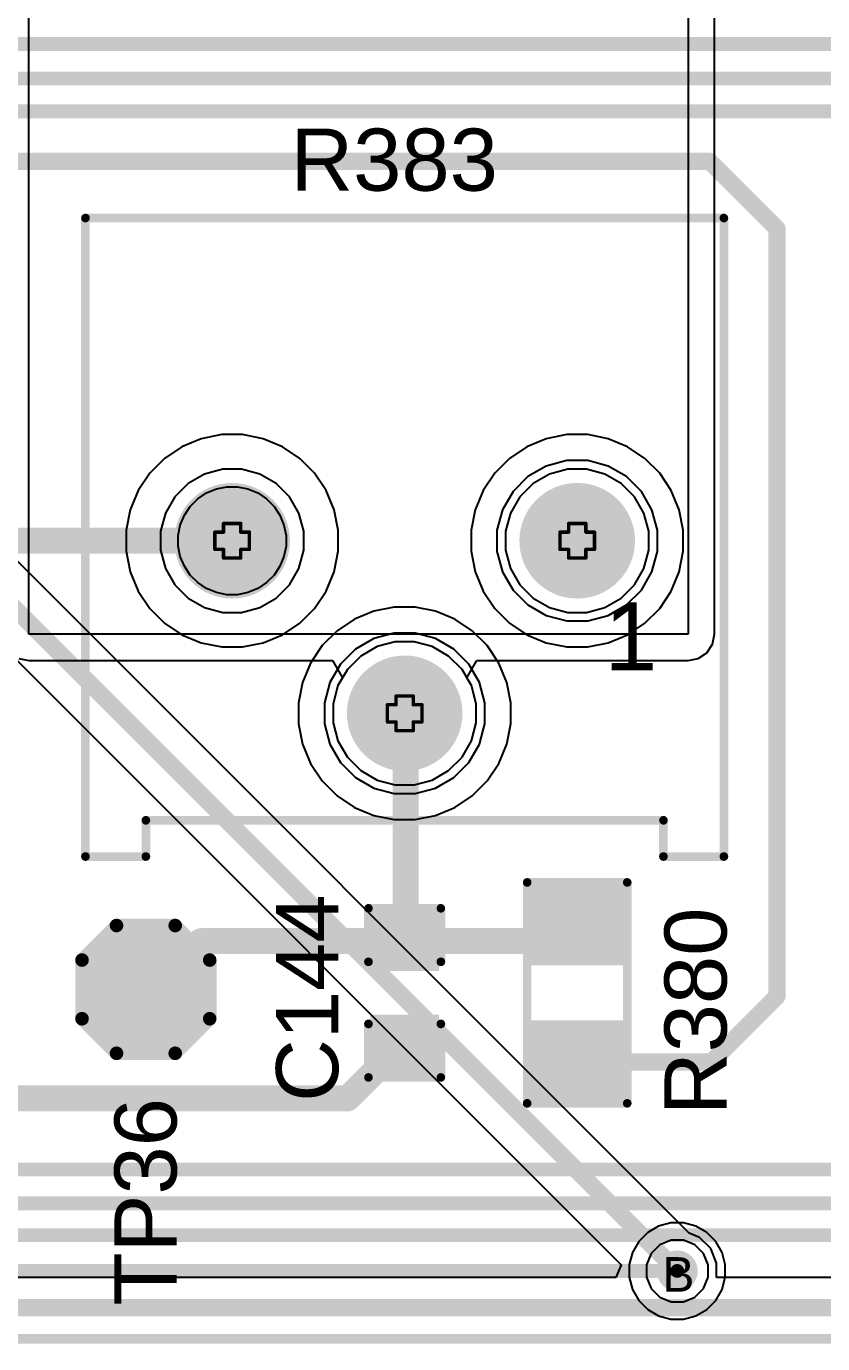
# Model space of a CAD drawing. Header units: inches. Extents: x 0 to 5379, y 0 to 5429.
# Drawn here: x 256.54 to 268.26, y 110.28 to 129.67 of the extents above; entities that cross this region are included whole.
import ezdxf

# ---------------------------------------------------------------- set-up
doc = ezdxf.new("R2010")
doc.units = ezdxf.units.IN
for name, color, linetype in [('Bottom Layer', 5, 'Continuous'), ('Bottom Solder', 6, 'Continuous'), ('Drill Drawing', 1, 'Continuous'), ('GND01', 16, 'Continuous'), ('GND02', 76, 'Continuous'), ('Multi-Layer', 9, 'Continuous'), ('Pad Holes', 156, 'Continuous'), ('PWR', 156, 'Continuous'), ('SIG 01', 90, 'Continuous'), ('Top Layer', 1, 'Continuous'), ('Top Overlay', 2, 'Continuous'), ('Top Paste', 8, 'Continuous'), ('Top Solder', 216, 'Continuous'), ('Via Holes', 16, 'Continuous')]:
    doc.layers.add(name, color=color, linetype=linetype)
doc.styles.add('Arial', font='', dxfattribs={"height": 0.2})
doc.styles.get('Arial').set_extended_font_data('Arial')

# ---------------------------------------------------------------- blocks, each defined once
blk = doc.blocks.new('T__________163')
at = {"layer": 'Top Layer'}
blk.add_hatch(color=1, dxfattribs=at).paths.add_polyline_path([(0.381, 0.762), (-0.381, 0.762), (-0.762, 0.381), (-0.762, -0.381), (-0.381, -0.762), (0.381, -0.762), (0.762, -0.381), (0.762, 0.381)])
at = {"layer": 'Top Paste'}
blk.add_hatch(color=8, dxfattribs=at).paths.add_polyline_path([(0.381, 0.762), (-0.381, 0.762), (-0.762, 0.381), (-0.762, -0.381), (-0.381, -0.762), (0.381, -0.762), (0.762, -0.381), (0.762, 0.381)])
at = {"layer": 'Top Solder'}
blk.add_hatch(color=216, dxfattribs=at).paths.add_polyline_path([(0.432, 0.864), (-0.432, 0.864), (-0.864, 0.432), (-0.864, -0.432), (-0.432, -0.864), (0.432, -0.864), (0.864, -0.432), (0.864, 0.432)])
at = {"layer": 'Top Overlay'}
for points in [[(-0.432, 0.94, 0.2, 0.2, 0), (-0.94, 0.432, 0.2, 0.2, 0)], [(-0.432, 0.94, 0.2, 0.2, 0), (0.432, 0.94, 0.2, 0.2, 0)], [(0.432, 0.94, 0.2, 0.2, 0), (0.94, 0.432, 0.2, 0.2, 0)], [(-0.94, 0.432, 0.2, 0.2, 0), (-0.94, -0.432, 0.2, 0.2, 0)], [(0.94, 0.432, 0.2, 0.2, 0), (0.94, -0.432, 0.2, 0.2, 0)], [(-0.94, -0.432, 0.2, 0.2, 0), (-0.432, -0.94, 0.2, 0.2, 0)], [(0.94, -0.432, 0.2, 0.2, 0), (0.432, -0.94, 0.2, 0.2, 0)], [(-0.432, -0.94, 0.2, 0.2, 0), (0.432, -0.94, 0.2, 0.2, 0)]]:
    blk.add_lwpolyline(points, format="xyseb", dxfattribs=at)
for points in [[(-0.482, 0.94, 0.1, 0.1, 1), (-0.382, 0.94, 0.1, 0.1, 1)], [(-0.482, 0.94, 0.1, 0.1, 1), (-0.382, 0.94, 0.1, 0.1, 1)], [(0.382, 0.94, 0.1, 0.1, 1), (0.482, 0.94, 0.1, 0.1, 1)], [(0.382, 0.94, 0.1, 0.1, 1), (0.482, 0.94, 0.1, 0.1, 1)], [(-0.99, 0.432, 0.1, 0.1, 1), (-0.89, 0.432, 0.1, 0.1, 1)], [(-0.99, 0.432, 0.1, 0.1, 1), (-0.89, 0.432, 0.1, 0.1, 1)], [(0.89, 0.432, 0.1, 0.1, 1), (0.99, 0.432, 0.1, 0.1, 1)], [(0.89, 0.432, 0.1, 0.1, 1), (0.99, 0.432, 0.1, 0.1, 1)], [(-0.99, -0.432, 0.1, 0.1, 1), (-0.89, -0.432, 0.1, 0.1, 1)], [(-0.99, -0.432, 0.1, 0.1, 1), (-0.89, -0.432, 0.1, 0.1, 1)], [(0.89, -0.432, 0.1, 0.1, 1), (0.99, -0.432, 0.1, 0.1, 1)], [(0.89, -0.432, 0.1, 0.1, 1), (0.99, -0.432, 0.1, 0.1, 1)], [(-0.482, -0.94, 0.1, 0.1, 1), (-0.382, -0.94, 0.1, 0.1, 1)], [(-0.482, -0.94, 0.1, 0.1, 1), (-0.382, -0.94, 0.1, 0.1, 1)], [(0.382, -0.94, 0.1, 0.1, 1), (0.482, -0.94, 0.1, 0.1, 1)], [(0.382, -0.94, 0.1, 0.1, 1), (0.482, -0.94, 0.1, 0.1, 1)]]:
    blk.add_lwpolyline(points, format="xyseb", close=True, dxfattribs=at)
blk = doc.blocks.new('3386P_1_104TLF_388')
at = {"layer": 'Bottom Layer'}
h = blk.add_hatch(color=5, dxfattribs=at)
edge = h.paths.add_edge_path()
edge.add_arc((-2.54, 1.27), 0.8, 0, 360)
h = blk.add_hatch(color=5, dxfattribs=at)
edge = h.paths.add_edge_path()
edge.add_arc((2.54, 1.27), 0.8, 0, 360)
h = blk.add_hatch(color=5, dxfattribs=at)
edge = h.paths.add_edge_path()
edge.add_arc((0, -1.27), 0.8, 0, 360)
at = {"layer": 'Bottom Solder'}
h = blk.add_hatch(color=6, dxfattribs=at)
edge = h.paths.add_edge_path()
edge.add_arc((-2.54, 1.27), 0.851, 0, 360)
h = blk.add_hatch(color=6, dxfattribs=at)
edge = h.paths.add_edge_path()
edge.add_arc((2.54, 1.27), 0.851, 0, 360)
h = blk.add_hatch(color=6, dxfattribs=at)
edge = h.paths.add_edge_path()
edge.add_arc((0, -1.27), 0.851, 0, 360)
at = {"layer": 'GND01'}
h = blk.add_hatch(color=16, dxfattribs=at)
edge = h.paths.add_edge_path()
edge.add_arc((-2.54, 1.27), 0.8, 0, 360)
h = blk.add_hatch(color=16, dxfattribs=at)
edge = h.paths.add_edge_path()
edge.add_arc((2.54, 1.27), 0.8, 0, 360)
h = blk.add_hatch(color=16, dxfattribs=at)
edge = h.paths.add_edge_path()
edge.add_arc((0, -1.27), 0.8, 0, 360)
at = {"layer": 'GND02'}
h = blk.add_hatch(color=76, dxfattribs=at)
edge = h.paths.add_edge_path()
edge.add_arc((-2.54, 1.27), 0.8, 0, 360)
h = blk.add_hatch(color=76, dxfattribs=at)
edge = h.paths.add_edge_path()
edge.add_arc((2.54, 1.27), 0.8, 0, 360)
h = blk.add_hatch(color=76, dxfattribs=at)
edge = h.paths.add_edge_path()
edge.add_arc((0, -1.27), 0.8, 0, 360)
at = {"layer": 'Multi-Layer'}
h = blk.add_hatch(color=9, dxfattribs=at)
edge = h.paths.add_edge_path()
edge.add_arc((-2.54, 1.27), 0.8, 0, 360)
h = blk.add_hatch(color=9, dxfattribs=at)
edge = h.paths.add_edge_path()
edge.add_arc((2.54, 1.27), 0.8, 0, 360)
h = blk.add_hatch(color=9, dxfattribs=at)
edge = h.paths.add_edge_path()
edge.add_arc((0, -1.27), 0.8, 0, 360)
at = {"layer": 'Pad Holes'}
h = blk.add_hatch(color=7, dxfattribs=at)
edge = h.paths.add_edge_path()
edge.add_arc((-2.54, 1.27), 0.5, 0, 360)
h = blk.add_hatch(color=7, dxfattribs=at)
edge = h.paths.add_edge_path()
edge.add_arc((2.54, 1.27), 0.5, 0, 360)
h = blk.add_hatch(color=7, dxfattribs=at)
edge = h.paths.add_edge_path()
edge.add_arc((0, -1.27), 0.5, 0, 360)
at = {"layer": 'PWR'}
h = blk.add_hatch(color=156, dxfattribs=at)
edge = h.paths.add_edge_path()
edge.add_arc((-2.54, 1.27), 0.8, 0, 360)
h = blk.add_hatch(color=156, dxfattribs=at)
edge = h.paths.add_edge_path()
edge.add_arc((2.54, 1.27), 0.8, 0, 360)
h = blk.add_hatch(color=156, dxfattribs=at)
edge = h.paths.add_edge_path()
edge.add_arc((0, -1.27), 0.8, 0, 360)
at = {"layer": 'SIG 01'}
h = blk.add_hatch(color=90, dxfattribs=at)
edge = h.paths.add_edge_path()
edge.add_arc((-2.54, 1.27), 0.8, 0, 360)
h = blk.add_hatch(color=90, dxfattribs=at)
edge = h.paths.add_edge_path()
edge.add_arc((2.54, 1.27), 0.8, 0, 360)
h = blk.add_hatch(color=90, dxfattribs=at)
edge = h.paths.add_edge_path()
edge.add_arc((0, -1.27), 0.8, 0, 360)
at = {"layer": 'Top Layer'}
h = blk.add_hatch(color=1, dxfattribs=at)
edge = h.paths.add_edge_path()
edge.add_arc((-2.54, 1.27), 0.8, 0, 360)
h = blk.add_hatch(color=1, dxfattribs=at)
edge = h.paths.add_edge_path()
edge.add_arc((2.54, 1.27), 0.8, 0, 360)
h = blk.add_hatch(color=1, dxfattribs=at)
edge = h.paths.add_edge_path()
edge.add_arc((0, -1.27), 0.8, 0, 360)
at = {"layer": 'Top Solder'}
h = blk.add_hatch(color=216, dxfattribs=at)
edge = h.paths.add_edge_path()
edge.add_arc((-2.54, 1.27), 0.851, 0, 360)
h = blk.add_hatch(color=216, dxfattribs=at)
edge = h.paths.add_edge_path()
edge.add_arc((2.54, 1.27), 0.851, 0, 360)
h = blk.add_hatch(color=216, dxfattribs=at)
edge = h.paths.add_edge_path()
edge.add_arc((0, -1.27), 0.851, 0, 360)
at = {"layer": 'Top Overlay'}
for points in [[(-4.699, -3.378, 0.127, 0.127, 0), (-4.699, 6.02, 0.127, 0.127, 0)], [(-4.699, 6.02, 0.127, 0.127, 0), (4.699, 6.02, 0.127, 0.127, 0)], [(4.699, -3.378, 0.127, 0.127, 0), (4.699, 6.02, 0.127, 0.127, 0)], [(-3.81, -2.845, 0.127, 0.127, 0), (3.81, -2.845, 0.127, 0.127, 0)], [(-3.81, -3.378, 0.127, 0.127, 0), (-3.81, -2.845, 0.127, 0.127, 0)], [(3.81, -3.378, 0.127, 0.127, 0), (3.81, -2.845, 0.127, 0.127, 0)], [(-4.699, -3.378, 0.127, 0.127, 0), (-3.81, -3.378, 0.127, 0.127, 0)], [(3.81, -3.378, 0.127, 0.127, 0), (4.699, -3.378, 0.127, 0.127, 0)]]:
    blk.add_lwpolyline(points, format="xyseb", dxfattribs=at)
for points in [[(-4.731, 6.02, 0.0635, 0.0635, 1), (-4.667, 6.02, 0.0635, 0.0635, 1)], [(-4.731, 6.02, 0.0635, 0.0635, 1), (-4.667, 6.02, 0.0635, 0.0635, 1)], [(4.667, 6.02, 0.0635, 0.0635, 1), (4.731, 6.02, 0.0635, 0.0635, 1)], [(4.667, 6.02, 0.0635, 0.0635, 1), (4.731, 6.02, 0.0635, 0.0635, 1)], [(-3.842, -2.845, 0.0635, 0.0635, 1), (-3.778, -2.845, 0.0635, 0.0635, 1)], [(-3.842, -2.845, 0.0635, 0.0635, 1), (-3.778, -2.845, 0.0635, 0.0635, 1)], [(3.778, -2.845, 0.0635, 0.0635, 1), (3.842, -2.845, 0.0635, 0.0635, 1)], [(3.778, -2.845, 0.0635, 0.0635, 1), (3.842, -2.845, 0.0635, 0.0635, 1)], [(-4.731, -3.378, 0.0635, 0.0635, 1), (-4.667, -3.378, 0.0635, 0.0635, 1)], [(-4.731, -3.378, 0.0635, 0.0635, 1), (-4.667, -3.378, 0.0635, 0.0635, 1)], [(-3.842, -3.378, 0.0635, 0.0635, 1), (-3.778, -3.378, 0.0635, 0.0635, 1)], [(-3.842, -3.378, 0.0635, 0.0635, 1), (-3.778, -3.378, 0.0635, 0.0635, 1)], [(3.778, -3.378, 0.0635, 0.0635, 1), (3.842, -3.378, 0.0635, 0.0635, 1)], [(3.778, -3.378, 0.0635, 0.0635, 1), (3.842, -3.378, 0.0635, 0.0635, 1)], [(4.667, -3.378, 0.0635, 0.0635, 1), (4.731, -3.378, 0.0635, 0.0635, 1)], [(4.667, -3.378, 0.0635, 0.0635, 1), (4.731, -3.378, 0.0635, 0.0635, 1)]]:
    blk.add_lwpolyline(points, format="xyseb", close=True, dxfattribs=at)
at = {"layer": 'Top Overlay', "style": 'Arial'}
blk.add_text('1', height=1, dxfattribs=at).set_placement((2.943, -0.638))
blk = doc.blocks.new('R___0805_391')
at = {"layer": 'Top Layer'}
for points in [[(-1.524, 0.635), (-0.508, 0.635), (-0.508, -0.635), (-1.524, -0.635)], [(0.508, 0.635), (1.524, 0.635), (1.524, -0.635), (0.508, -0.635)]]:
    blk.add_hatch(color=1, dxfattribs=at).paths.add_polyline_path(points)
at = {"layer": 'Top Paste'}
for points in [[(-1.524, 0.635), (-0.508, 0.635), (-0.508, -0.635), (-1.524, -0.635)], [(0.508, 0.635), (1.524, 0.635), (1.524, -0.635), (0.508, -0.635)]]:
    blk.add_hatch(color=8, dxfattribs=at).paths.add_polyline_path(points)
at = {"layer": 'Top Solder'}
for points in [[(-1.6256, 0.7366), (-0.4064, 0.7366), (-0.4064, -0.7366), (-1.6256, -0.7366)], [(0.4064, 0.7366), (1.6256, 0.7366), (1.6256, -0.7366), (0.4064, -0.7366)]]:
    blk.add_hatch(color=216, dxfattribs=at).paths.add_polyline_path(points)
at = {"layer": 'Top Overlay'}
for points in [[(-1.6256, 0.7366, 0.127, 0.127, 0), (1.6256, 0.7366, 0.127, 0.127, 0)], [(-1.6256, 0.7366, 0.127, 0.127, 0), (-1.6256, -0.7366, 0.127, 0.127, 0)], [(1.6256, 0.7366, 0.127, 0.127, 0), (1.6256, -0.7366, 0.127, 0.127, 0)], [(-1.6256, -0.7366, 0.127, 0.127, 0), (1.6256, -0.7366, 0.127, 0.127, 0)]]:
    blk.add_lwpolyline(points, format="xyseb", dxfattribs=at)
for points in [[(-1.65735, 0.7366, 0.0635, 0.0635, 1), (-1.59385, 0.7366, 0.0635, 0.0635, 1)], [(-1.65735, 0.7366, 0.0635, 0.0635, 1), (-1.59385, 0.7366, 0.0635, 0.0635, 1)], [(1.59385, 0.7366, 0.0635, 0.0635, 1), (1.65735, 0.7366, 0.0635, 0.0635, 1)], [(1.59385, 0.7366, 0.0635, 0.0635, 1), (1.65735, 0.7366, 0.0635, 0.0635, 1)], [(-1.65735, -0.7366, 0.0635, 0.0635, 1), (-1.59385, -0.7366, 0.0635, 0.0635, 1)], [(-1.65735, -0.7366, 0.0635, 0.0635, 1), (-1.59385, -0.7366, 0.0635, 0.0635, 1)], [(1.59385, -0.7366, 0.0635, 0.0635, 1), (1.65735, -0.7366, 0.0635, 0.0635, 1)], [(1.59385, -0.7366, 0.0635, 0.0635, 1), (1.65735, -0.7366, 0.0635, 0.0635, 1)]]:
    blk.add_lwpolyline(points, format="xyseb", close=True, dxfattribs=at)
blk = doc.blocks.new('C___0603_983')
at = {"layer": 'Top Layer'}
for points in [[(-0.381, 0.445), (-0.381, -0.445), (-1.143, -0.445), (-1.143, 0.445)], [(1.143, 0.445), (1.143, -0.445), (0.381, -0.445), (0.381, 0.445)]]:
    blk.add_hatch(color=1, dxfattribs=at).paths.add_polyline_path(points)
at = {"layer": 'Top Paste'}
for points in [[(-0.381, 0.445), (-0.381, -0.445), (-1.143, -0.445), (-1.143, 0.445)], [(1.143, 0.445), (1.143, -0.445), (0.381, -0.445), (0.381, 0.445)]]:
    blk.add_hatch(color=8, dxfattribs=at).paths.add_polyline_path(points)
at = {"layer": 'Top Solder'}
for points in [[(-0.321, 0.504), (-0.321, -0.504), (-1.203, -0.504), (-1.203, 0.504)], [(1.203, 0.504), (1.203, -0.504), (0.321, -0.504), (0.321, 0.504)]]:
    blk.add_hatch(color=216, dxfattribs=at).paths.add_polyline_path(points)
at = {"layer": 'Top Overlay'}
for points in [[(-1.245, 0.533, 0.127, 0.127, 0), (-0.457, 0.533, 0.127, 0.127, 0)], [(-1.245, 0.533, 0.127, 0.127, 0), (-1.245, -0.533, 0.127, 0.127, 0)], [(0.457, 0.533, 0.127, 0.127, 0), (1.245, 0.533, 0.127, 0.127, 0)], [(1.245, 0.533, 0.127, 0.127, 0), (1.245, -0.533, 0.127, 0.127, 0)], [(-1.245, -0.533, 0.127, 0.127, 0), (-0.457, -0.533, 0.127, 0.127, 0)], [(0.457, -0.533, 0.127, 0.127, 0), (1.245, -0.533, 0.127, 0.127, 0)]]:
    blk.add_lwpolyline(points, format="xyseb", dxfattribs=at)
for points in [[(-1.276, 0.533, 0.0635, 0.0635, 1), (-1.213, 0.533, 0.0635, 0.0635, 1)], [(-1.276, 0.533, 0.0635, 0.0635, 1), (-1.213, 0.533, 0.0635, 0.0635, 1)], [(-0.489, 0.533, 0.0635, 0.0635, 1), (-0.425, 0.533, 0.0635, 0.0635, 1)], [(0.425, 0.533, 0.0635, 0.0635, 1), (0.489, 0.533, 0.0635, 0.0635, 1)], [(1.213, 0.533, 0.0635, 0.0635, 1), (1.276, 0.533, 0.0635, 0.0635, 1)], [(1.213, 0.533, 0.0635, 0.0635, 1), (1.276, 0.533, 0.0635, 0.0635, 1)], [(-1.276, -0.533, 0.0635, 0.0635, 1), (-1.213, -0.533, 0.0635, 0.0635, 1)], [(-1.276, -0.533, 0.0635, 0.0635, 1), (-1.213, -0.533, 0.0635, 0.0635, 1)], [(-0.489, -0.533, 0.0635, 0.0635, 1), (-0.425, -0.533, 0.0635, 0.0635, 1)], [(0.425, -0.533, 0.0635, 0.0635, 1), (0.489, -0.533, 0.0635, 0.0635, 1)], [(1.213, -0.533, 0.0635, 0.0635, 1), (1.276, -0.533, 0.0635, 0.0635, 1)], [(1.213, -0.533, 0.0635, 0.0635, 1), (1.276, -0.533, 0.0635, 0.0635, 1)]]:
    blk.add_lwpolyline(points, format="xyseb", close=True, dxfattribs=at)

msp = doc.modelspace()

# ---------------------------------------------------------------- hatches: boundary and pattern name
at = {"layer": 'Bottom Layer'}
h = msp.add_hatch(color=5, dxfattribs=at)
edge = h.paths.add_edge_path()
edge.add_arc((266.12, 111.354), 0.2, 0, 360)
at = {"layer": 'Bottom Solder'}
h = msp.add_hatch(color=6, dxfattribs=at)
edge = h.paths.add_edge_path()
edge.add_arc((266.12, 111.354), 0.302, 0, 360)
at = {"layer": 'GND01'}
h = msp.add_hatch(color=16, dxfattribs=at)
edge = h.paths.add_edge_path()
edge.add_arc((266.12, 111.354), 0.2, 0, 360)
at = {"layer": 'GND02'}
h = msp.add_hatch(color=76, dxfattribs=at)
edge = h.paths.add_edge_path()
edge.add_arc((266.12, 111.354), 0.2, 0, 360)
at = {"layer": 'PWR'}
h = msp.add_hatch(color=156, dxfattribs=at)
edge = h.paths.add_edge_path()
edge.add_arc((266.12, 111.354), 0.2, 0, 360)
at = {"layer": 'SIG 01'}
h = msp.add_hatch(color=90, dxfattribs=at)
edge = h.paths.add_edge_path()
edge.add_arc((266.12, 111.354), 0.2, 0, 360)
at = {"layer": 'Top Layer'}
h = msp.add_hatch(color=1, dxfattribs=at)
edge = h.paths.add_edge_path()
edge.add_arc((266.12, 111.354), 0.2, 0, 360)
at = {"layer": 'Top Solder'}
h = msp.add_hatch(color=216, dxfattribs=at)
edge = h.paths.add_edge_path()
edge.add_arc((266.12, 111.354), 0.302, 0, 360)
at = {"layer": 'Via Holes'}
h = msp.add_hatch(color=7, dxfattribs=at)
edge = h.paths.add_edge_path()
edge.add_arc((266.12, 111.354), 0.1, 0, 360)

# ---------------------------------------------------------------- linework, layer by layer
at = {"layer": 'Bottom Layer'}
for p, q in [((259.113, 123.604), (258.828, 123.486)), ((259.414, 123.664), (259.113, 123.604)), ((259.722, 123.664), (259.414, 123.664)), ((260.024, 123.604), (259.722, 123.664)), ((260.308, 123.486), (260.024, 123.604)), ((264.193, 123.604), (263.908, 123.486)), ((264.494, 123.664), (264.193, 123.604)), ((264.802, 123.664), (264.494, 123.664)), ((265.104, 123.604), (264.802, 123.664)), ((265.388, 123.486), (265.104, 123.604)), ((258.828, 123.486), (258.573, 123.315)), ((260.564, 123.315), (260.308, 123.486)), ((263.908, 123.486), (263.653, 123.315)), ((265.644, 123.315), (265.388, 123.486)), ((258.573, 123.315), (258.355, 123.098)), ((260.782, 123.098), (260.564, 123.315)), ((263.653, 123.315), (263.435, 123.098)), ((265.862, 123.098), (265.644, 123.315)), ((258.355, 123.098), (258.184, 122.842)), ((260.952, 122.842), (260.782, 123.098)), ((263.435, 123.098), (263.264, 122.842)), ((266.032, 122.842), (265.862, 123.098)), ((258.184, 122.842), (258.066, 122.557)), ((259.062, 122.718), (259.192, 122.805)), ((259.192, 122.805), (259.337, 122.865)), ((259.337, 122.865), (259.49, 122.895)), ((259.49, 122.895), (259.646, 122.895)), ((259.646, 122.895), (259.8, 122.865)), ((259.8, 122.865), (259.944, 122.805)), ((259.944, 122.805), (260.074, 122.718)), ((261.07, 122.557), (260.952, 122.842)), ((263.264, 122.842), (263.146, 122.557)), ((266.15, 122.557), (266.032, 122.842)), ((258.066, 122.557), (258.006, 122.256)), ((258.865, 122.478), (258.952, 122.608)), ((258.952, 122.608), (259.062, 122.718)), ((260.074, 122.718), (260.185, 122.608)), ((260.185, 122.608), (260.271, 122.478)), ((261.13, 122.256), (261.07, 122.557)), ((263.146, 122.557), (263.086, 122.256)), ((266.21, 122.256), (266.15, 122.557)), ((258.805, 122.333), (258.865, 122.478)), ((260.271, 122.478), (260.331, 122.333)), ((258.006, 122.256), (258.006, 121.948)), ((258.775, 122.18), (258.805, 122.333)), ((258.775, 122.024), (258.775, 122.18)), ((260.331, 122.333), (260.362, 122.18)), ((260.362, 122.18), (260.362, 122.024)), ((261.13, 121.948), (261.13, 122.256)), ((263.086, 122.256), (263.086, 121.948)), ((266.21, 121.948), (266.21, 122.256)), ((258.805, 121.87), (258.775, 122.024)), ((260.362, 122.024), (260.331, 121.87)), ((258.006, 121.948), (258.066, 121.646)), ((258.865, 121.726), (258.805, 121.87)), ((260.331, 121.87), (260.271, 121.726)), ((261.07, 121.646), (261.13, 121.948)), ((263.086, 121.948), (263.146, 121.646)), ((266.15, 121.646), (266.21, 121.948)), ((258.066, 121.646), (258.184, 121.362)), ((258.952, 121.596), (258.865, 121.726)), ((259.062, 121.486), (258.952, 121.596)), ((260.185, 121.596), (260.074, 121.486)), ((260.271, 121.726), (260.185, 121.596)), ((260.952, 121.362), (261.07, 121.646)), ((263.146, 121.646), (263.264, 121.362)), ((266.032, 121.362), (266.15, 121.646)), ((259.192, 121.399), (259.062, 121.486)), ((259.337, 121.339), (259.192, 121.399)), ((259.944, 121.399), (259.8, 121.339)), ((260.074, 121.486), (259.944, 121.399)), ((258.184, 121.362), (258.355, 121.106)), ((259.49, 121.308), (259.337, 121.339)), ((259.646, 121.308), (259.49, 121.308)), ((259.8, 121.339), (259.646, 121.308)), ((260.782, 121.106), (260.952, 121.362)), ((263.264, 121.362), (263.435, 121.106)), ((265.862, 121.106), (266.032, 121.362)), ((258.355, 121.106), (258.573, 120.889)), ((260.564, 120.889), (260.782, 121.106)), ((261.653, 121.064), (261.368, 120.946)), ((261.954, 121.124), (261.653, 121.064)), ((262.262, 121.124), (261.954, 121.124)), ((262.564, 121.064), (262.262, 121.124)), ((262.848, 120.946), (262.564, 121.064)), ((263.435, 121.106), (263.653, 120.889)), ((265.644, 120.889), (265.862, 121.106)), ((258.573, 120.889), (258.828, 120.718)), ((260.308, 120.718), (260.564, 120.889)), ((261.368, 120.946), (261.113, 120.775)), ((263.104, 120.775), (262.848, 120.946)), ((263.653, 120.889), (263.908, 120.718)), ((265.388, 120.718), (265.644, 120.889)), ((258.828, 120.718), (259.113, 120.6)), ((260.024, 120.6), (260.308, 120.718)), ((261.113, 120.775), (260.895, 120.558)), ((263.322, 120.558), (263.104, 120.775)), ((263.908, 120.718), (264.193, 120.6)), ((265.104, 120.6), (265.388, 120.718)), ((259.113, 120.6), (259.414, 120.54)), ((259.414, 120.54), (259.722, 120.54)), ((259.722, 120.54), (260.024, 120.6)), ((260.895, 120.558), (260.724, 120.302)), ((263.492, 120.302), (263.322, 120.558)), ((264.193, 120.6), (264.494, 120.54)), ((264.494, 120.54), (264.802, 120.54)), ((264.802, 120.54), (265.104, 120.6)), ((260.724, 120.302), (260.606, 120.017)), ((263.61, 120.017), (263.492, 120.302)), ((260.606, 120.017), (260.546, 119.716)), ((263.67, 119.716), (263.61, 120.017)), ((260.546, 119.716), (260.546, 119.408)), ((263.67, 119.408), (263.67, 119.716)), ((260.546, 119.408), (260.606, 119.106)), ((263.61, 119.106), (263.67, 119.408)), ((260.606, 119.106), (260.724, 118.822)), ((263.492, 118.822), (263.61, 119.106)), ((260.724, 118.822), (260.895, 118.566)), ((263.322, 118.566), (263.492, 118.822)), ((260.895, 118.566), (261.113, 118.349)), ((263.104, 118.349), (263.322, 118.566)), ((261.113, 118.349), (261.368, 118.178)), ((262.848, 118.178), (263.104, 118.349)), ((261.368, 118.178), (261.653, 118.06)), ((262.564, 118.06), (262.848, 118.178)), ((261.653, 118.06), (261.954, 118)), ((261.954, 118), (262.262, 118)), ((262.262, 118), (262.564, 118.06)), ((265.686, 111.92), (265.554, 111.788)), ((265.847, 112.013), (265.686, 111.92)), ((266.027, 112.062), (265.847, 112.013)), ((266.214, 112.062), (266.027, 112.062)), ((266.394, 112.013), (266.214, 112.062)), ((266.555, 111.92), (266.394, 112.013)), ((266.687, 111.788), (266.555, 111.92)), ((265.554, 111.788), (265.461, 111.627)), ((266.78, 111.627), (266.687, 111.788)), ((265.461, 111.627), (265.412, 111.447)), ((266.828, 111.447), (266.78, 111.627)), ((265.412, 111.447), (265.412, 111.26)), ((266.828, 111.26), (266.828, 111.447)), ((265.412, 111.26), (265.461, 111.08)), ((266.78, 111.08), (266.828, 111.26)), ((265.461, 111.08), (265.554, 110.919)), ((265.554, 110.919), (265.686, 110.787)), ((266.555, 110.787), (266.687, 110.919)), ((266.687, 110.919), (266.78, 111.08)), ((265.686, 110.787), (265.847, 110.694)), ((266.394, 110.694), (266.555, 110.787)), ((265.847, 110.694), (266.027, 110.646)), ((266.027, 110.646), (266.214, 110.646)), ((266.214, 110.646), (266.394, 110.694))]:
    msp.add_line(p, q, dxfattribs=at)
at = {"layer": 'Drill Drawing'}
for points in [[(259.441, 122.229, 0.0508, 0.0508, 0), (259.441, 122.356, 0.0508, 0.0508, 0)], [(259.441, 122.356, 0.0508, 0.0508, 0), (259.695, 122.356, 0.0508, 0.0508, 0)], [(259.695, 122.229, 0.0508, 0.0508, 0), (259.695, 122.356, 0.0508, 0.0508, 0)], [(264.521, 122.229, 0.0508, 0.0508, 0), (264.521, 122.356, 0.0508, 0.0508, 0)], [(264.521, 122.356, 0.0508, 0.0508, 0), (264.775, 122.356, 0.0508, 0.0508, 0)], [(264.775, 122.229, 0.0508, 0.0508, 0), (264.775, 122.356, 0.0508, 0.0508, 0)], [(259.314, 121.975, 0.0508, 0.0508, 0), (259.314, 122.229, 0.0508, 0.0508, 0)], [(259.314, 122.229, 0.0508, 0.0508, 0), (259.441, 122.229, 0.0508, 0.0508, 0)], [(259.695, 122.229, 0.0508, 0.0508, 0), (259.822, 122.229, 0.0508, 0.0508, 0)], [(259.822, 121.975, 0.0508, 0.0508, 0), (259.822, 122.229, 0.0508, 0.0508, 0)], [(264.394, 121.975, 0.0508, 0.0508, 0), (264.394, 122.229, 0.0508, 0.0508, 0)], [(264.394, 122.229, 0.0508, 0.0508, 0), (264.521, 122.229, 0.0508, 0.0508, 0)], [(264.775, 122.229, 0.0508, 0.0508, 0), (264.902, 122.229, 0.0508, 0.0508, 0)], [(264.902, 121.975, 0.0508, 0.0508, 0), (264.902, 122.229, 0.0508, 0.0508, 0)], [(259.314, 121.975, 0.0508, 0.0508, 0), (259.441, 121.975, 0.0508, 0.0508, 0)], [(259.441, 121.848, 0.0508, 0.0508, 0), (259.441, 121.975, 0.0508, 0.0508, 0)], [(259.695, 121.975, 0.0508, 0.0508, 0), (259.822, 121.975, 0.0508, 0.0508, 0)], [(259.695, 121.848, 0.0508, 0.0508, 0), (259.695, 121.975, 0.0508, 0.0508, 0)], [(264.394, 121.975, 0.0508, 0.0508, 0), (264.521, 121.975, 0.0508, 0.0508, 0)], [(264.521, 121.848, 0.0508, 0.0508, 0), (264.521, 121.975, 0.0508, 0.0508, 0)], [(264.775, 121.975, 0.0508, 0.0508, 0), (264.902, 121.975, 0.0508, 0.0508, 0)], [(264.775, 121.848, 0.0508, 0.0508, 0), (264.775, 121.975, 0.0508, 0.0508, 0)], [(259.441, 121.848, 0.0508, 0.0508, 0), (259.695, 121.848, 0.0508, 0.0508, 0)], [(264.521, 121.848, 0.0508, 0.0508, 0), (264.775, 121.848, 0.0508, 0.0508, 0)], [(261.981, 119.689, 0.0508, 0.0508, 0), (261.981, 119.816, 0.0508, 0.0508, 0)], [(261.981, 119.816, 0.0508, 0.0508, 0), (262.235, 119.816, 0.0508, 0.0508, 0)], [(262.235, 119.689, 0.0508, 0.0508, 0), (262.235, 119.816, 0.0508, 0.0508, 0)], [(261.854, 119.435, 0.0508, 0.0508, 0), (261.854, 119.689, 0.0508, 0.0508, 0)], [(261.854, 119.689, 0.0508, 0.0508, 0), (261.981, 119.689, 0.0508, 0.0508, 0)], [(262.235, 119.689, 0.0508, 0.0508, 0), (262.362, 119.689, 0.0508, 0.0508, 0)], [(262.362, 119.435, 0.0508, 0.0508, 0), (262.362, 119.689, 0.0508, 0.0508, 0)], [(261.854, 119.435, 0.0508, 0.0508, 0), (261.981, 119.435, 0.0508, 0.0508, 0)], [(261.981, 119.308, 0.0508, 0.0508, 0), (261.981, 119.435, 0.0508, 0.0508, 0)], [(262.235, 119.435, 0.0508, 0.0508, 0), (262.362, 119.435, 0.0508, 0.0508, 0)], [(262.235, 119.308, 0.0508, 0.0508, 0), (262.235, 119.435, 0.0508, 0.0508, 0)], [(261.981, 119.308, 0.0508, 0.0508, 0), (262.235, 119.308, 0.0508, 0.0508, 0)]]:
    msp.add_lwpolyline(points, format="xyseb", dxfattribs=at)
for points in [[(259.429, 122.356, 0.0254, 0.0254, 1), (259.454, 122.356, 0.0254, 0.0254, 1)], [(259.429, 122.356, 0.0254, 0.0254, 1), (259.454, 122.356, 0.0254, 0.0254, 1)], [(259.683, 122.356, 0.0254, 0.0254, 1), (259.708, 122.356, 0.0254, 0.0254, 1)], [(259.683, 122.356, 0.0254, 0.0254, 1), (259.708, 122.356, 0.0254, 0.0254, 1)], [(264.509, 122.356, 0.0254, 0.0254, 1), (264.534, 122.356, 0.0254, 0.0254, 1)], [(264.509, 122.356, 0.0254, 0.0254, 1), (264.534, 122.356, 0.0254, 0.0254, 1)], [(264.763, 122.356, 0.0254, 0.0254, 1), (264.788, 122.356, 0.0254, 0.0254, 1)], [(264.763, 122.356, 0.0254, 0.0254, 1), (264.788, 122.356, 0.0254, 0.0254, 1)], [(259.302, 122.229, 0.0254, 0.0254, 1), (259.327, 122.229, 0.0254, 0.0254, 1)], [(259.302, 122.229, 0.0254, 0.0254, 1), (259.327, 122.229, 0.0254, 0.0254, 1)], [(259.429, 122.229, 0.0254, 0.0254, 1), (259.454, 122.229, 0.0254, 0.0254, 1)], [(259.429, 122.229, 0.0254, 0.0254, 1), (259.454, 122.229, 0.0254, 0.0254, 1)], [(259.683, 122.229, 0.0254, 0.0254, 1), (259.708, 122.229, 0.0254, 0.0254, 1)], [(259.683, 122.229, 0.0254, 0.0254, 1), (259.708, 122.229, 0.0254, 0.0254, 1)], [(259.81, 122.229, 0.0254, 0.0254, 1), (259.835, 122.229, 0.0254, 0.0254, 1)], [(259.81, 122.229, 0.0254, 0.0254, 1), (259.835, 122.229, 0.0254, 0.0254, 1)], [(264.382, 122.229, 0.0254, 0.0254, 1), (264.407, 122.229, 0.0254, 0.0254, 1)], [(264.382, 122.229, 0.0254, 0.0254, 1), (264.407, 122.229, 0.0254, 0.0254, 1)], [(264.509, 122.229, 0.0254, 0.0254, 1), (264.534, 122.229, 0.0254, 0.0254, 1)], [(264.509, 122.229, 0.0254, 0.0254, 1), (264.534, 122.229, 0.0254, 0.0254, 1)], [(264.763, 122.229, 0.0254, 0.0254, 1), (264.788, 122.229, 0.0254, 0.0254, 1)], [(264.763, 122.229, 0.0254, 0.0254, 1), (264.788, 122.229, 0.0254, 0.0254, 1)], [(264.89, 122.229, 0.0254, 0.0254, 1), (264.915, 122.229, 0.0254, 0.0254, 1)], [(264.89, 122.229, 0.0254, 0.0254, 1), (264.915, 122.229, 0.0254, 0.0254, 1)], [(259.302, 121.975, 0.0254, 0.0254, 1), (259.327, 121.975, 0.0254, 0.0254, 1)], [(259.302, 121.975, 0.0254, 0.0254, 1), (259.327, 121.975, 0.0254, 0.0254, 1)], [(259.429, 121.975, 0.0254, 0.0254, 1), (259.454, 121.975, 0.0254, 0.0254, 1)], [(259.429, 121.975, 0.0254, 0.0254, 1), (259.454, 121.975, 0.0254, 0.0254, 1)], [(259.683, 121.975, 0.0254, 0.0254, 1), (259.708, 121.975, 0.0254, 0.0254, 1)], [(259.683, 121.975, 0.0254, 0.0254, 1), (259.708, 121.975, 0.0254, 0.0254, 1)], [(259.81, 121.975, 0.0254, 0.0254, 1), (259.835, 121.975, 0.0254, 0.0254, 1)], [(259.81, 121.975, 0.0254, 0.0254, 1), (259.835, 121.975, 0.0254, 0.0254, 1)], [(264.382, 121.975, 0.0254, 0.0254, 1), (264.407, 121.975, 0.0254, 0.0254, 1)], [(264.382, 121.975, 0.0254, 0.0254, 1), (264.407, 121.975, 0.0254, 0.0254, 1)], [(264.509, 121.975, 0.0254, 0.0254, 1), (264.534, 121.975, 0.0254, 0.0254, 1)], [(264.509, 121.975, 0.0254, 0.0254, 1), (264.534, 121.975, 0.0254, 0.0254, 1)], [(264.763, 121.975, 0.0254, 0.0254, 1), (264.788, 121.975, 0.0254, 0.0254, 1)], [(264.763, 121.975, 0.0254, 0.0254, 1), (264.788, 121.975, 0.0254, 0.0254, 1)], [(264.89, 121.975, 0.0254, 0.0254, 1), (264.915, 121.975, 0.0254, 0.0254, 1)], [(264.89, 121.975, 0.0254, 0.0254, 1), (264.915, 121.975, 0.0254, 0.0254, 1)], [(259.429, 121.848, 0.0254, 0.0254, 1), (259.454, 121.848, 0.0254, 0.0254, 1)], [(259.429, 121.848, 0.0254, 0.0254, 1), (259.454, 121.848, 0.0254, 0.0254, 1)], [(259.683, 121.848, 0.0254, 0.0254, 1), (259.708, 121.848, 0.0254, 0.0254, 1)], [(259.683, 121.848, 0.0254, 0.0254, 1), (259.708, 121.848, 0.0254, 0.0254, 1)], [(264.509, 121.848, 0.0254, 0.0254, 1), (264.534, 121.848, 0.0254, 0.0254, 1)], [(264.509, 121.848, 0.0254, 0.0254, 1), (264.534, 121.848, 0.0254, 0.0254, 1)], [(264.763, 121.848, 0.0254, 0.0254, 1), (264.788, 121.848, 0.0254, 0.0254, 1)], [(264.763, 121.848, 0.0254, 0.0254, 1), (264.788, 121.848, 0.0254, 0.0254, 1)], [(261.969, 119.816, 0.0254, 0.0254, 1), (261.994, 119.816, 0.0254, 0.0254, 1)], [(261.969, 119.816, 0.0254, 0.0254, 1), (261.994, 119.816, 0.0254, 0.0254, 1)], [(262.223, 119.816, 0.0254, 0.0254, 1), (262.248, 119.816, 0.0254, 0.0254, 1)], [(262.223, 119.816, 0.0254, 0.0254, 1), (262.248, 119.816, 0.0254, 0.0254, 1)], [(261.842, 119.689, 0.0254, 0.0254, 1), (261.867, 119.689, 0.0254, 0.0254, 1)], [(261.842, 119.689, 0.0254, 0.0254, 1), (261.867, 119.689, 0.0254, 0.0254, 1)], [(261.969, 119.689, 0.0254, 0.0254, 1), (261.994, 119.689, 0.0254, 0.0254, 1)], [(261.969, 119.689, 0.0254, 0.0254, 1), (261.994, 119.689, 0.0254, 0.0254, 1)], [(262.223, 119.689, 0.0254, 0.0254, 1), (262.248, 119.689, 0.0254, 0.0254, 1)], [(262.223, 119.689, 0.0254, 0.0254, 1), (262.248, 119.689, 0.0254, 0.0254, 1)], [(262.35, 119.689, 0.0254, 0.0254, 1), (262.375, 119.689, 0.0254, 0.0254, 1)], [(262.35, 119.689, 0.0254, 0.0254, 1), (262.375, 119.689, 0.0254, 0.0254, 1)], [(261.842, 119.435, 0.0254, 0.0254, 1), (261.867, 119.435, 0.0254, 0.0254, 1)], [(261.842, 119.435, 0.0254, 0.0254, 1), (261.867, 119.435, 0.0254, 0.0254, 1)], [(261.969, 119.435, 0.0254, 0.0254, 1), (261.994, 119.435, 0.0254, 0.0254, 1)], [(261.969, 119.435, 0.0254, 0.0254, 1), (261.994, 119.435, 0.0254, 0.0254, 1)], [(262.223, 119.435, 0.0254, 0.0254, 1), (262.248, 119.435, 0.0254, 0.0254, 1)], [(262.223, 119.435, 0.0254, 0.0254, 1), (262.248, 119.435, 0.0254, 0.0254, 1)], [(262.35, 119.435, 0.0254, 0.0254, 1), (262.375, 119.435, 0.0254, 0.0254, 1)], [(262.35, 119.435, 0.0254, 0.0254, 1), (262.375, 119.435, 0.0254, 0.0254, 1)], [(261.969, 119.308, 0.0254, 0.0254, 1), (261.994, 119.308, 0.0254, 0.0254, 1)], [(261.969, 119.308, 0.0254, 0.0254, 1), (261.994, 119.308, 0.0254, 0.0254, 1)], [(262.223, 119.308, 0.0254, 0.0254, 1), (262.248, 119.308, 0.0254, 0.0254, 1)], [(262.223, 119.308, 0.0254, 0.0254, 1), (262.248, 119.308, 0.0254, 0.0254, 1)]]:
    msp.add_lwpolyline(points, format="xyseb", close=True, dxfattribs=at)
at = {"layer": 'GND01'}
for p, q in [((264.51, 123.156), (264.241, 123.084)), ((264.787, 123.156), (264.51, 123.156)), ((265.055, 123.084), (264.787, 123.156)), ((264.001, 122.945), (263.805, 122.749)), ((264.241, 123.084), (264.001, 122.945)), ((265.295, 122.945), (265.055, 123.084)), ((265.492, 122.749), (265.295, 122.945)), ((263.805, 122.749), (263.666, 122.509)), ((265.63, 122.509), (265.492, 122.749)), ((263.666, 122.509), (263.594, 122.241)), ((265.702, 122.241), (265.63, 122.509)), ((263.594, 122.241), (263.594, 121.963)), ((265.702, 121.963), (265.702, 122.241)), ((263.594, 121.963), (263.666, 121.695)), ((265.63, 121.695), (265.702, 121.963)), ((263.666, 121.695), (263.805, 121.455)), ((265.492, 121.455), (265.63, 121.695)), ((263.805, 121.455), (264.001, 121.258)), ((265.295, 121.258), (265.492, 121.455)), ((264.001, 121.258), (264.241, 121.12)), ((265.055, 121.12), (265.295, 121.258)), ((264.241, 121.12), (264.51, 121.048)), ((264.51, 121.048), (264.787, 121.048)), ((264.787, 121.048), (265.055, 121.12)), ((261.97, 120.616), (261.701, 120.544)), ((262.247, 120.616), (261.97, 120.616)), ((262.515, 120.544), (262.247, 120.616)), ((261.701, 120.544), (261.461, 120.405)), ((262.755, 120.405), (262.515, 120.544)), ((261.461, 120.405), (261.265, 120.209)), ((262.952, 120.209), (262.755, 120.405)), ((261.265, 120.209), (261.126, 119.969)), ((263.09, 119.969), (262.952, 120.209)), ((261.126, 119.969), (261.054, 119.701)), ((263.162, 119.701), (263.09, 119.969)), ((261.054, 119.701), (261.054, 119.423)), ((263.162, 119.423), (263.162, 119.701)), ((261.054, 119.423), (261.126, 119.155)), ((263.09, 119.155), (263.162, 119.423)), ((261.126, 119.155), (261.265, 118.915)), ((262.952, 118.915), (263.09, 119.155)), ((261.265, 118.915), (261.461, 118.718)), ((262.755, 118.718), (262.952, 118.915)), ((261.461, 118.718), (261.701, 118.58)), ((262.515, 118.58), (262.755, 118.718)), ((261.701, 118.58), (261.97, 118.508)), ((261.97, 118.508), (262.247, 118.508)), ((262.247, 118.508), (262.515, 118.58)), ((265.863, 111.738), (265.736, 111.611)), ((266.03, 111.808), (265.863, 111.738)), ((266.211, 111.808), (266.03, 111.808)), ((266.378, 111.738), (266.211, 111.808)), ((266.505, 111.611), (266.378, 111.738)), ((265.736, 111.611), (265.666, 111.444)), ((266.574, 111.444), (266.505, 111.611)), ((265.666, 111.444), (265.666, 111.263)), ((266.574, 111.263), (266.574, 111.444)), ((265.666, 111.263), (265.736, 111.096)), ((266.505, 111.096), (266.574, 111.263)), ((265.736, 111.096), (265.863, 110.969)), ((265.863, 110.969), (266.03, 110.9)), ((266.211, 110.9), (266.378, 110.969)), ((266.378, 110.969), (266.505, 111.096)), ((266.03, 110.9), (266.211, 110.9))]:
    msp.add_line(p, q, dxfattribs=at)
at = {"layer": 'GND02'}
for p, q in [((264.51, 123.156), (264.241, 123.084)), ((264.787, 123.156), (264.51, 123.156)), ((265.055, 123.084), (264.787, 123.156)), ((264.001, 122.945), (263.805, 122.749)), ((264.241, 123.084), (264.001, 122.945)), ((265.295, 122.945), (265.055, 123.084)), ((265.492, 122.749), (265.295, 122.945)), ((263.805, 122.749), (263.666, 122.509)), ((265.63, 122.509), (265.492, 122.749)), ((263.666, 122.509), (263.594, 122.241)), ((265.702, 122.241), (265.63, 122.509)), ((263.594, 122.241), (263.594, 121.963)), ((265.702, 121.963), (265.702, 122.241)), ((263.594, 121.963), (263.666, 121.695)), ((265.63, 121.695), (265.702, 121.963)), ((263.666, 121.695), (263.805, 121.455)), ((265.492, 121.455), (265.63, 121.695)), ((263.805, 121.455), (264.001, 121.258)), ((265.295, 121.258), (265.492, 121.455)), ((264.001, 121.258), (264.241, 121.12)), ((265.055, 121.12), (265.295, 121.258)), ((264.241, 121.12), (264.51, 121.048)), ((264.51, 121.048), (264.787, 121.048)), ((264.787, 121.048), (265.055, 121.12)), ((261.97, 120.616), (261.701, 120.544)), ((262.247, 120.616), (261.97, 120.616)), ((262.515, 120.544), (262.247, 120.616)), ((261.701, 120.544), (261.461, 120.405)), ((262.755, 120.405), (262.515, 120.544)), ((261.461, 120.405), (261.265, 120.209)), ((262.952, 120.209), (262.755, 120.405)), ((261.265, 120.209), (261.126, 119.969)), ((263.09, 119.969), (262.952, 120.209)), ((261.126, 119.969), (261.054, 119.701)), ((263.162, 119.701), (263.09, 119.969)), ((261.054, 119.701), (261.054, 119.423)), ((263.162, 119.423), (263.162, 119.701)), ((261.054, 119.423), (261.126, 119.155)), ((263.09, 119.155), (263.162, 119.423)), ((261.126, 119.155), (261.265, 118.915)), ((262.952, 118.915), (263.09, 119.155)), ((261.265, 118.915), (261.461, 118.718)), ((262.755, 118.718), (262.952, 118.915)), ((261.461, 118.718), (261.701, 118.58)), ((262.515, 118.58), (262.755, 118.718)), ((261.701, 118.58), (261.97, 118.508)), ((261.97, 118.508), (262.247, 118.508)), ((262.247, 118.508), (262.515, 118.58)), ((265.863, 111.738), (265.736, 111.611)), ((266.03, 111.808), (265.863, 111.738)), ((266.211, 111.808), (266.03, 111.808)), ((266.378, 111.738), (266.211, 111.808)), ((266.505, 111.611), (266.378, 111.738)), ((265.736, 111.611), (265.666, 111.444)), ((266.574, 111.444), (266.505, 111.611)), ((265.666, 111.444), (265.666, 111.263)), ((266.574, 111.263), (266.574, 111.444)), ((265.666, 111.263), (265.736, 111.096)), ((266.505, 111.096), (266.574, 111.263)), ((265.736, 111.096), (265.863, 110.969)), ((265.863, 110.969), (266.03, 110.9)), ((266.211, 110.9), (266.378, 110.969)), ((266.378, 110.969), (266.505, 111.096)), ((266.03, 110.9), (266.211, 110.9))]:
    msp.add_line(p, q, dxfattribs=at)
at = {"layer": 'PWR'}
for p, q in [((266.282, 159.69), (266.282, 120.726)), ((266.671, 120.726), (266.671, 159.69)), ((256.575, 120.726), (256.575, 134.23)), ((259.43, 123.156), (259.161, 123.084)), ((259.707, 123.156), (259.43, 123.156)), ((259.975, 123.084), (259.707, 123.156)), ((258.921, 122.945), (258.725, 122.749)), ((259.161, 123.084), (258.921, 122.945)), ((260.215, 122.945), (259.975, 123.084)), ((260.412, 122.749), (260.215, 122.945)), ((258.725, 122.749), (258.586, 122.509)), ((260.55, 122.509), (260.412, 122.749)), ((258.586, 122.509), (258.514, 122.241)), ((260.622, 122.241), (260.55, 122.509)), ((258.514, 122.241), (258.514, 121.963)), ((260.622, 121.963), (260.622, 122.241)), ((258.514, 121.963), (258.586, 121.695)), ((260.55, 121.695), (260.622, 121.963)), ((258.586, 121.695), (258.725, 121.455)), ((260.412, 121.455), (260.55, 121.695)), ((258.725, 121.455), (258.921, 121.258)), ((260.215, 121.258), (260.412, 121.455)), ((258.921, 121.258), (259.161, 121.12)), ((259.975, 121.12), (260.215, 121.258)), ((259.161, 121.12), (259.43, 121.048)), ((259.43, 121.048), (259.707, 121.048)), ((259.707, 121.048), (259.975, 121.12)), ((266.282, 120.726), (256.575, 120.726)), ((266.641, 120.578), (266.671, 120.726)), ((266.431, 120.367), (266.557, 120.452)), ((266.557, 120.452), (266.641, 120.578)), ((256.426, 120.367), (256.575, 120.338)), ((256.575, 120.338), (261.047, 120.338)), ((261.047, 120.338), (261.193, 120.084)), ((263.024, 120.084), (263.169, 120.338)), ((263.169, 120.338), (266.282, 120.338)), ((266.282, 120.338), (266.431, 120.367)), ((261.193, 120.084), (261.126, 119.969)), ((263.09, 119.969), (263.024, 120.084)), ((261.126, 119.969), (261.054, 119.701)), ((263.162, 119.701), (263.09, 119.969)), ((261.054, 119.701), (261.054, 119.423)), ((263.162, 119.423), (263.162, 119.701)), ((261.054, 119.423), (261.126, 119.155)), ((263.09, 119.155), (263.162, 119.423)), ((261.126, 119.155), (261.265, 118.915)), ((262.952, 118.915), (263.09, 119.155)), ((261.265, 118.915), (261.461, 118.718)), ((262.755, 118.718), (262.952, 118.915)), ((261.461, 118.718), (261.701, 118.58)), ((262.515, 118.58), (262.755, 118.718)), ((261.701, 118.58), (261.97, 118.508)), ((261.97, 118.508), (262.247, 118.508)), ((262.247, 118.508), (262.515, 118.58)), ((265.863, 111.738), (265.736, 111.611)), ((266.03, 111.808), (265.863, 111.738)), ((266.211, 111.808), (266.03, 111.808)), ((266.378, 111.738), (266.211, 111.808)), ((266.505, 111.611), (266.378, 111.738)), ((265.736, 111.611), (265.666, 111.444)), ((266.574, 111.444), (266.505, 111.611)), ((265.666, 111.444), (265.666, 111.263)), ((266.574, 111.263), (266.574, 111.444)), ((265.666, 111.263), (265.736, 111.096)), ((266.505, 111.096), (266.574, 111.263)), ((265.736, 111.096), (265.863, 110.969)), ((265.863, 110.969), (266.03, 110.9)), ((266.211, 110.9), (266.378, 110.969)), ((266.378, 110.969), (266.505, 111.096)), ((266.03, 110.9), (266.211, 110.9))]:
    msp.add_line(p, q, dxfattribs=at)
at = {"layer": 'SIG 01'}
for p, q in [((266.297, 111.909), (252.244, 125.962)), ((251.36, 125.382), (265.296, 111.446)), ((264.192, 123.202), (263.923, 123.047)), ((264.493, 123.283), (264.192, 123.202)), ((264.804, 123.283), (264.493, 123.283)), ((265.104, 123.202), (264.804, 123.283)), ((265.373, 123.047), (265.104, 123.202)), ((263.923, 123.047), (263.703, 122.827)), ((265.593, 122.827), (265.373, 123.047)), ((263.703, 122.827), (263.548, 122.558)), ((265.749, 122.558), (265.593, 122.827)), ((263.548, 122.558), (263.467, 122.257)), ((265.829, 122.257), (265.749, 122.558)), ((263.467, 122.257), (263.467, 121.946)), ((265.829, 121.946), (265.829, 122.257)), ((263.467, 121.946), (263.548, 121.646)), ((265.749, 121.646), (265.829, 121.946)), ((263.548, 121.646), (263.703, 121.377)), ((265.593, 121.377), (265.749, 121.646)), ((263.703, 121.377), (263.923, 121.157)), ((265.373, 121.157), (265.593, 121.377)), ((263.923, 121.157), (264.192, 121.001)), ((264.192, 121.001), (264.493, 120.921)), ((264.804, 120.921), (265.104, 121.001)), ((265.104, 121.001), (265.373, 121.157)), ((264.493, 120.921), (264.804, 120.921)), ((261.652, 120.662), (261.383, 120.507)), ((261.953, 120.743), (261.652, 120.662)), ((262.264, 120.743), (261.953, 120.743)), ((262.564, 120.662), (262.264, 120.743)), ((262.833, 120.507), (262.564, 120.662)), ((261.383, 120.507), (261.163, 120.287)), ((263.053, 120.287), (262.833, 120.507)), ((261.163, 120.287), (261.008, 120.018)), ((263.209, 120.018), (263.053, 120.287)), ((261.008, 120.018), (260.927, 119.717)), ((263.289, 119.717), (263.209, 120.018)), ((260.927, 119.717), (260.927, 119.406)), ((263.289, 119.406), (263.289, 119.717)), ((260.927, 119.406), (261.008, 119.106)), ((263.209, 119.106), (263.289, 119.406)), ((261.008, 119.106), (261.163, 118.837)), ((263.053, 118.837), (263.209, 119.106)), ((261.163, 118.837), (261.383, 118.617)), ((262.833, 118.617), (263.053, 118.837)), ((261.383, 118.617), (261.652, 118.461)), ((262.564, 118.461), (262.833, 118.617)), ((261.652, 118.461), (261.953, 118.381)), ((261.953, 118.381), (262.264, 118.381)), ((262.264, 118.381), (262.564, 118.461)), ((266.45, 111.846), (266.297, 111.909)), ((266.613, 111.683), (266.45, 111.846)), ((266.701, 111.469), (266.613, 111.683)), ((265.296, 111.446), (265.218, 111.258)), ((266.701, 111.258), (266.701, 111.469)), ((265.218, 111.258), (208.238, 111.258)), ((268.634, 111.258), (266.701, 111.258))]:
    msp.add_line(p, q, dxfattribs=at)
for points in [[(251.726, 125.748, 0.254, 0.254, 0), (266.12, 111.354, 0.254, 0.254, 0)], [(208.048, 110.798, 0.14, 0.14, 0), (268.824, 110.798, 0.14, 0.14, 0)], [(207.864, 110.354, 0.14, 0.14, 0), (269.008, 110.354, 0.14, 0.14, 0)]]:
    msp.add_lwpolyline(points, format="xyseb", dxfattribs=at)
msp.add_lwpolyline([(266.057, 111.354, 0.127, 0.127, 1), (266.184, 111.354, 0.127, 0.127, 1)], format="xyseb", close=True, dxfattribs=at)
at = {"layer": 'Top Layer'}
for points in [[(243.519, 129.413, 0.203, 0.203, 0), (271.093, 129.413, 0.203, 0.203, 0)], [(243.24, 128.905, 0.203, 0.203, 0), (270.743, 128.905, 0.203, 0.203, 0)], [(242.768, 128.422, 0.203, 0.203, 0), (270.337, 128.422, 0.203, 0.203, 0)], [(251.004, 127.686, 0.254, 0.254, 0), (266.598, 127.686, 0.254, 0.254, 0)], [(266.598, 127.686, 0.254, 0.254, 0), (267.589, 126.695, 0.254, 0.254, 0)], [(267.589, 115.396, 0.254, 0.254, 0), (267.589, 126.695, 0.254, 0.254, 0)], [(255.782, 122.102, 0.381, 0.381, 0), (259.568, 122.102, 0.381, 0.381, 0)], [(262.124, 116.209, 0.381, 0.381, 0), (262.124, 119.562, 0.381, 0.381, 0)], [(264.41, 116.209, 0.381, 0.381, 0), (264.664, 116.463, 0.381, 0.381, 0)], [(258.398, 115.498, 0.381, 0.381, 0), (259.109, 116.209, 0.381, 0.381, 0)], [(259.109, 116.209, 0.381, 0.381, 0), (262.124, 116.209, 0.381, 0.381, 0)], [(262.124, 116.209, 0.381, 0.381, 0), (264.41, 116.209, 0.381, 0.381, 0)], [(258.314, 115.498, 0.381, 0.381, 0), (258.398, 115.498, 0.381, 0.381, 0)], [(266.624, 114.431, 0.254, 0.254, 0), (267.589, 115.396, 0.254, 0.254, 0)], [(261.269, 113.894, 0.381, 0.381, 0), (262.061, 114.685, 0.381, 0.381, 0)], [(262.061, 114.685, 0.381, 0.381, 0), (262.124, 114.685, 0.381, 0.381, 0)], [(264.648, 114.431, 0.254, 0.254, 0), (266.624, 114.431, 0.254, 0.254, 0)], [(256.312, 113.894, 0.381, 0.381, 0), (261.269, 113.894, 0.381, 0.381, 0)], [(238.1, 112.846, 0.203, 0.203, 0), (283.175, 112.846, 0.203, 0.203, 0)], [(236.764, 112.349, 0.203, 0.203, 0), (293.819, 112.349, 0.203, 0.203, 0)], [(236.387, 111.882, 0.203, 0.203, 0), (294.111, 111.882, 0.203, 0.203, 0)], [(231.023, 111.354, 0.203, 0.203, 0), (266.12, 111.354, 0.203, 0.203, 0)], [(230.393, 110.814, 0.254, 0.254, 0), (326.434, 110.814, 0.254, 0.254, 0)]]:
    msp.add_lwpolyline(points, format="xyseb", dxfattribs=at)
for points in [[(266.535, 127.686, 0.127, 0.127, 1), (266.662, 127.686, 0.127, 0.127, 1)], [(266.535, 127.686, 0.127, 0.127, 1), (266.662, 127.686, 0.127, 0.127, 1)], [(267.526, 126.695, 0.127, 0.127, 1), (267.652, 126.695, 0.127, 0.127, 1)], [(267.526, 126.695, 0.127, 0.127, 1), (267.652, 126.695, 0.127, 0.127, 1)], [(259.473, 122.102, 0.191, 0.191, 1), (259.664, 122.102, 0.191, 0.191, 1)], [(262.029, 119.562, 0.191, 0.191, 1), (262.22, 119.562, 0.191, 0.191, 1)], [(264.569, 116.463, 0.191, 0.191, 1), (264.76, 116.463, 0.191, 0.191, 1)], [(259.014, 116.209, 0.191, 0.191, 1), (259.204, 116.209, 0.191, 0.191, 1)], [(259.014, 116.209, 0.191, 0.191, 1), (259.204, 116.209, 0.191, 0.191, 1)], [(262.029, 116.209, 0.191, 0.191, 1), (262.22, 116.209, 0.191, 0.191, 1)], [(262.029, 116.209, 0.191, 0.191, 1), (262.22, 116.209, 0.191, 0.191, 1)], [(262.029, 116.209, 0.191, 0.191, 1), (262.22, 116.209, 0.191, 0.191, 1)], [(264.315, 116.209, 0.191, 0.191, 1), (264.506, 116.209, 0.191, 0.191, 1)], [(264.315, 116.209, 0.191, 0.191, 1), (264.506, 116.209, 0.191, 0.191, 1)], [(258.219, 115.498, 0.191, 0.191, 1), (258.41, 115.498, 0.191, 0.191, 1)], [(258.303, 115.498, 0.191, 0.191, 1), (258.493, 115.498, 0.191, 0.191, 1)], [(258.303, 115.498, 0.191, 0.191, 1), (258.493, 115.498, 0.191, 0.191, 1)], [(267.526, 115.396, 0.127, 0.127, 1), (267.652, 115.396, 0.127, 0.127, 1)], [(267.526, 115.396, 0.127, 0.127, 1), (267.652, 115.396, 0.127, 0.127, 1)], [(261.966, 114.685, 0.191, 0.191, 1), (262.156, 114.685, 0.191, 0.191, 1)], [(261.966, 114.685, 0.191, 0.191, 1), (262.156, 114.685, 0.191, 0.191, 1)], [(262.029, 114.685, 0.191, 0.191, 1), (262.22, 114.685, 0.191, 0.191, 1)], [(264.585, 114.431, 0.127, 0.127, 1), (264.712, 114.431, 0.127, 0.127, 1)], [(266.56, 114.431, 0.127, 0.127, 1), (266.687, 114.431, 0.127, 0.127, 1)], [(266.56, 114.431, 0.127, 0.127, 1), (266.687, 114.431, 0.127, 0.127, 1)], [(261.174, 113.894, 0.191, 0.191, 1), (261.365, 113.894, 0.191, 0.191, 1)], [(261.174, 113.894, 0.191, 0.191, 1), (261.365, 113.894, 0.191, 0.191, 1)], [(266.07, 111.354, 0.102, 0.102, 1), (266.171, 111.354, 0.102, 0.102, 1)]]:
    msp.add_lwpolyline(points, format="xyseb", close=True, dxfattribs=at)

# ---------------------------------------------------------------- block references
msp.add_blockref('3386P_1_104TLF_388', (262.108, 120.832))
at = {"rotation": 90}
for name, p in [('R___0805_391', (264.648, 115.447)), ('C___0603_983', (262.108, 115.447)), ('T__________163', (258.298, 115.498))]:
    msp.add_blockref(name, p, dxfattribs=at)

# ---------------------------------------------------------------- texts
at = {"layer": 'Drill Drawing', "style": 'Arial'}
msp.add_text('B', height=0.508, dxfattribs=at).set_placement((265.9, 111.049))
at = {"layer": 'Top Overlay', "style": 'Arial'}
msp.add_text('R383', height=0.9144, dxfattribs=at).set_placement((260.427, 127.254))
for s, p in [('C144', (261.129, 113.843)), ('R380', (266.847, 113.649)), ('TP36', (258.75, 110.846))]:
    msp.add_text(s, height=0.9144, rotation=90, dxfattribs=at).set_placement(p)

doc.saveas('drawing.dxf')
